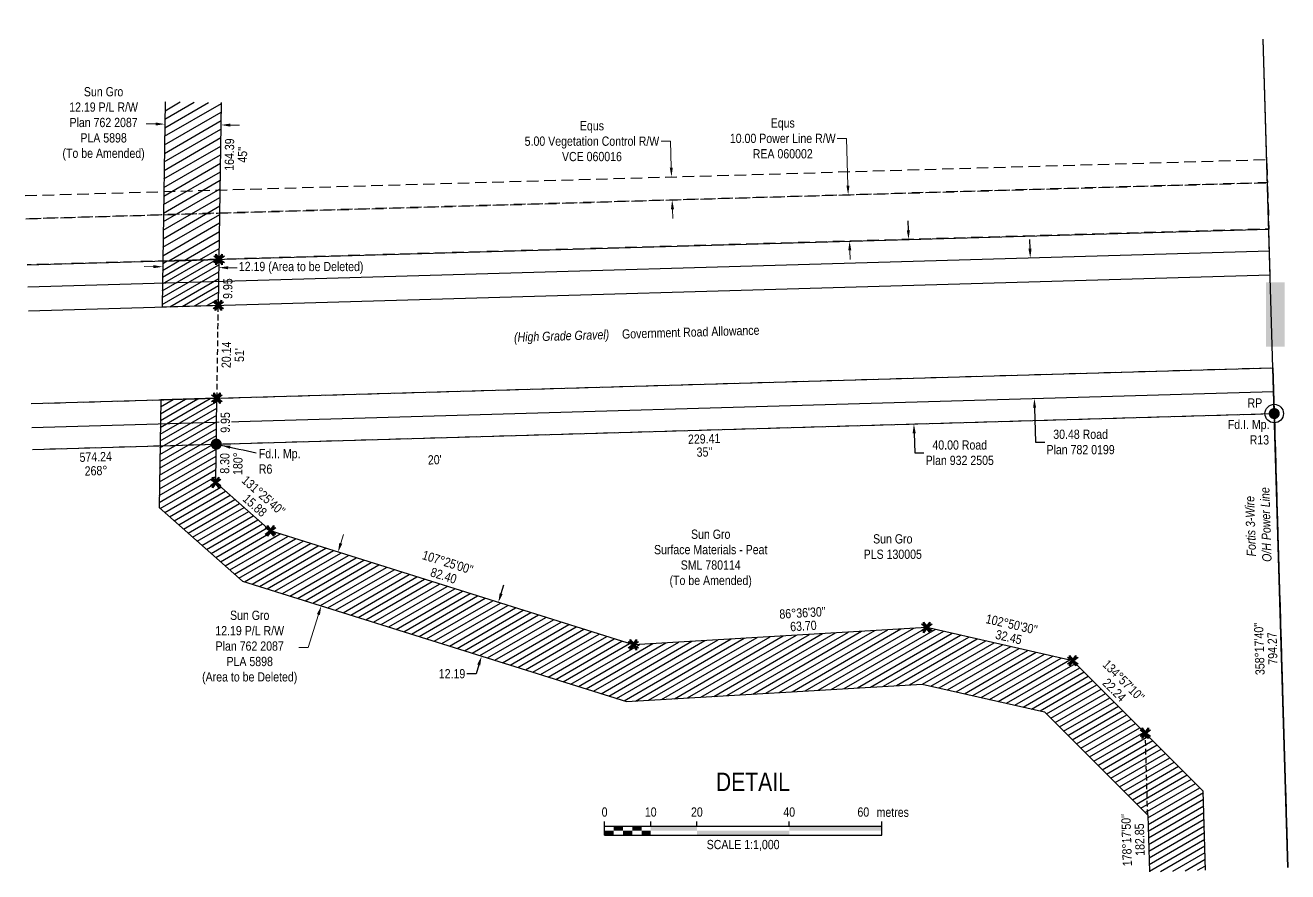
# Model space of a CAD drawing. Extents: x 634497 to 645094, y 5927121 to 5934638.
# Drawn here: x 639014 to 640381, y 5927307 to 5928224 of the extents above; entities that cross this region are included whole.
import ezdxf
from ezdxf.enums import TextEntityAlignment as Align

# ---------------------------------------------------------------- set-up
doc = ezdxf.new("R2010")
doc.units = 0
doc.header["$LTSCALE"] = 5
doc.header["$PDMODE"] = 34
doc.header["$PDSIZE"] = 0.03
for name, pattern in [('foc-ACCESSROAD', [3.75, 2.5, -1.25]), ('foc-FLOWLINE', [3.75, 2.5, -1.25]), ('foc-TIELINE', [1.875, 1.25, -0.625])]:
    doc.linetypes.add(name, pattern=pattern)
doc.layers.get('Defpoints').update_dxf_attribs({"color": 9})
for name, color, linetype in [('35', 37, 'Continuous'), ('AS-POWER', 104, 'foc-POWER'), ('AS-UNDERLAY-H', 141, 'Continuous'), ('C-RW', 13, 'Continuous'), ('C-WS', 13, 'foc-ACCESSROAD'), ('DETAIL-T', 7, 'Continuous'), ('F-EZE', 190, 'foc-FLOWLINE'), ('F-VCE', 190, 'foc-FLOWLINE'), ('L-2', 7, 'Continuous'), ('L-BD', 7, 'Continuous'), ('L-MON', 1, 'Continuous'), ('L-ROAD-T', 7, 'Continuous'), ('L-SEC', 7, 'Continuous'), ('L-TIE', 7, 'foc-TIELINE'), ('L-TITLEDB', 4, 'Continuous'), ('L-TITLEDB-T', 4, 'Continuous'), ('P-PROPOSED-EXISTING-H', 59, 'Continuous'), ('P-TXT', 4, 'Continuous'), ('T-WATER', 160, 'Continuous'), ('T-WATER-H', 133, 'Continuous')]:
    doc.layers.add(name, color=color, linetype=linetype)
for name, color, linetype, lineweight in [('C-AR-T', 13, 'Continuous', 9), ('C-RW-T', 13, 'Continuous', 9), ('C-WS-T', 13, 'Continuous', 9), ('F-EZE-T', 190, 'Continuous', 9), ('F-VCE-T', 190, 'Continuous', 9), ('T-TEXT', 48, 'Continuous', 18)]:
    doc.layers.add(name, color=color, linetype=linetype, lineweight=lineweight)
doc.styles.add('80', font='ARIALN.TTF', dxfattribs={"height": 10})
doc.styles.add('80CG', font='ARIALN.TTF', dxfattribs={"height": 10})
doc.styles.add('80L', font='ARIALN.TTF', dxfattribs={"height": 10})
doc.styles.add('80LS', font='ARIALNI.TTF', dxfattribs={"height": 10})
doc.styles.add('foc-LtypeFont', font='ARIALN.TTF', dxfattribs={"height": 7.35})
doc.linetypes.add('foc-POWER', pattern='A,6,-1,["P",foc-LtypeFont,S=0.2,R=0,X=-0.625,Y=-0.75],-1.24,4', length=12.24)
doc.linetypes.add('foc-POWER-NOLINE', pattern='A,0,-4,["P",foc-LtypeFont,S=0.2,R=0,X=-0.625,Y=-0.75],-8.24', length=12.24)
doc.dimstyles.new('Compass 5 000', dxfattribs={"dimscale": 5, "dimtxt": 9, "dimasz": 2, "dimexe": 0.2, "dimexo": 0.0625, "dimgap": 0.5, "dimtad": 0, "dimtih": 1, "dimtoh": 1, "dimzin": 0, "dimdsep": 46, "dimtxsty": '80CG', "dimcen": 0.1, "dimse1": 1, "dimse2": 1, "dimclrd": 256, "dimclrt": 256, "dimaunit": 1, "dimadec": 4, "dimazin": 0, "dimtfac": 0.06, "dimtofl": 0, "dimtmove": 0, "dimatfit": 1, "dimfxl": 0.2, "dimtolj": 1, "dimtzin": 0, "dimlwd": -1, "dimarcsym": 0})
pattern_1 = [(30, (9212.6085, 3262.744), (-3.173498746, 5.496661066), [])]

# ---------------------------------------------------------------- blocks, each defined once
blk = doc.blocks.new('fdia')
at = {"color": 255, "const_width": 1}
blk.add_lwpolyline([(-0.5, 0, 1), (0.5, 0, 1)], format="xyb", close=True, dxfattribs=at)
blk = doc.blocks.new('Fdiaa')
blk.add_blockref('fdia', (0, 0))
blk = doc.blocks.new('fdib')
at = {"color": 1, "const_width": 1.6}
blk.add_lwpolyline([(-0.4, 0, 1), (0.4, 0, 1)], format="xyb", close=True, dxfattribs=at)
at = {"color": 1}
blk.add_circle((0, 0), 0.8, dxfattribs=at)
blk = doc.blocks.new('Fdibb')
blk.add_blockref('fdib', (0, 0))
blk = doc.blocks.new('fdicc')
for name in ['Fdibb', 'Fdiaa']:
    blk.add_blockref(name, (0, 0))
blk = doc.blocks.new('FDI')
blk.add_blockref('fdicc', (0, 0))
blk = doc.blocks.new('TEMP')
h = blk.add_hatch(color=255)
h.dxf.hatch_style = 1
h.paths.add_polyline_path([(0, 0.25), (-0.67, 1.15), (-0.67, 0.67), (-1.15, 0.67), (-0.25, 0), (-1.15, -0.67), (-0.67, -0.67), (-0.67, -1.15), (0, -0.25), (0.67, -1.15), (0.67, -0.67), (1.15, -0.67), (0.25, 0), (1.15, 0.67), (0.67, 0.67), (0.67, 1.15)])
h.paths.add_polyline_path([(0.57, 0.85), (0.57, 0.57), (0.85, 0.57), (0.08, 0), (0.85, -0.57), (0.57, -0.57), (0.57, -0.85), (0, -0.08), (-0.57, -0.85), (-0.57, -0.57), (-0.85, -0.57), (-0.08, 0), (-0.85, 0.57), (-0.57, 0.57), (-0.57, 0.85), (0, 0.08)], flags=16)
h = blk.add_hatch(color=1)
h.dxf.hatch_style = 1
h.paths.add_polyline_path([(0, 0.08), (-0.57, 0.85), (-0.57, 0.57), (-0.85, 0.57), (-0.08, 0), (-0.85, -0.57), (-0.57, -0.57), (-0.57, -0.85), (0, -0.08), (0.57, -0.85), (0.57, -0.57), (0.85, -0.57), (0.08, 0), (0.85, 0.57), (0.57, 0.57), (0.57, 0.85)])
at = {"color": 1}
for p, q in [((-0.08, 0), (0.08, 0)), ((0, 0.08), (0, -0.08))]:
    blk.add_line(p, q, dxfattribs=at)
at = {"color": 255, "flags": 128}
blk.add_lwpolyline([(-0.25, 0), (-1.15, 0.67), (-0.67, 0.67), (-0.67, 1.15), (0, 0.25), (0.67, 1.15), (0.67, 0.67), (1.15, 0.67), (0.25, 0), (1.15, -0.67), (0.67, -0.67), (0.67, -1.15), (0, -0.25), (-0.67, -1.15), (-0.67, -0.67), (-1.15, -0.67)], close=True, dxfattribs=at)
at = {"color": 1, "flags": 128}
blk.add_lwpolyline([(-0.08, 0), (-0.85, 0.57), (-0.57, 0.57), (-0.57, 0.85), (0, 0.08), (0.57, 0.85), (0.57, 0.57), (0.85, 0.57), (0.08, 0), (0.85, -0.57), (0.57, -0.57), (0.57, -0.85), (0, -0.08), (-0.57, -0.85), (-0.57, -0.57), (-0.85, -0.57)], close=True, dxfattribs=at)
blk = doc.blocks.new('*D605')
at = {"layer": 'Defpoints', "color": 0, "transparency": 16777216}
for p in [(639905.2, 5928040.2), (639962, 5928041.9), (639963.5, 5927991.7)]:
    blk.add_point(p, dxfattribs=at)
at = {"layer": 'F-EZE-T', "transparency": 16777216}
for p, q in [((639903.4, 5928101.3), (639893.4, 5928101.3)), ((639904.9, 5928050.2), (639903.4, 5928101.3)), ((639907, 5927980), (639907.3, 5927970.1))]:
    blk.add_line(p, q, dxfattribs=at)
for points in [[(639906.6, 5928050.3), (639903.3, 5928050.2), (639905.2, 5928040.2)], [(639908.6, 5927980.1), (639905.3, 5927980), (639906.7, 5927990)]]:
    blk.add_solid(points, dxfattribs=at)
at = {"layer": 'F-EZE-T', "transparency": 16777216, "insert": (639834.3, 5928101.3), "char_height": 10, "attachment_point": 5, "style": '80CG'}
blk.add_mtext('\\A1;Equs\\P10.00 Power Line R/W\\PREA 060002', dxfattribs=at)
blk = doc.blocks.new('*D606')
at = {"layer": 'Defpoints', "color": 0, "transparency": 16777216}
for p in [(639713.8, 5928059.7), (639718.8, 5928059.9), (639719.5, 5928034.8)]:
    blk.add_point(p, dxfattribs=at)
at = {"layer": 'F-VCE-T', "transparency": 16777216}
for p, q in [((639712.7, 5928098.3), (639702.7, 5928098.3)), ((639713.5, 5928069.7), (639712.7, 5928098.3)), ((639714.8, 5928024.7), (639715.1, 5928014.7))]:
    blk.add_line(p, q, dxfattribs=at)
for points in [[(639715.2, 5928069.8), (639711.9, 5928069.7), (639713.8, 5928059.7)], [(639716.5, 5928024.7), (639713.2, 5928024.6), (639714.5, 5928034.7)]]:
    blk.add_solid(points, dxfattribs=at)
at = {"layer": 'F-VCE-T', "transparency": 16777216, "insert": (639627.6, 5928098.3), "char_height": 10, "attachment_point": 5, "style": '80CG'}
blk.add_mtext('\\A1;Equs\\P5.00 Vegetation Control R/W\\PVCE 060016', dxfattribs=at)
blk = doc.blocks.new('*D607')
at = {"layer": 'Defpoints', "color": 0, "transparency": 16777216}
for p in [(640016.3, 5927993.2), (639976.4, 5927792), (640022.1, 5927793.4)]:
    blk.add_point(p, dxfattribs=at)
at = {"layer": 'L-TITLEDB-T', "transparency": 16777216}
for p, q in [((639970.4, 5928001.9), (639970.1, 5928011.9)), ((639976.7, 5927782), (639977.3, 5927760.9)), ((639977.3, 5927760.9), (639987.3, 5927760.9))]:
    blk.add_line(p, q, dxfattribs=at)
for points in [[(639972, 5928002), (639968.7, 5928001.9), (639970.6, 5927991.9)], [(639978.4, 5927782.1), (639975, 5927782), (639976.4, 5927792)]]:
    blk.add_solid(points, dxfattribs=at)
at = {"layer": 'L-TITLEDB-T', "transparency": 16777216, "insert": (640026.1, 5927760.9), "char_height": 10, "attachment_point": 5, "style": '80CG'}
blk.add_mtext('\\A1;40.00 Road\\PPlan 932 2505', dxfattribs=at)
blk = doc.blocks.new('*D608')
at = {"layer": 'Defpoints', "color": 0, "transparency": 16777216}
for p in [(640109.5, 5927972.1), (640106.9, 5927819.6), (640113.9, 5927819.8)]:
    blk.add_point(p, dxfattribs=at)
at = {"layer": 'L-TITLEDB-T', "transparency": 16777216}
for p, q in [((640102.2, 5927981.9), (640101.9, 5927991.9)), ((640107.2, 5927809.6), (640108.2, 5927772.5)), ((640108.2, 5927772.5), (640118.2, 5927772.5))]:
    blk.add_line(p, q, dxfattribs=at)
for points in [[(640103.9, 5927982), (640100.5, 5927981.9), (640102.5, 5927971.9)], [(640108.8, 5927809.7), (640105.5, 5927809.6), (640106.9, 5927819.6)]]:
    blk.add_solid(points, dxfattribs=at)
at = {"layer": 'L-TITLEDB-T', "transparency": 16777216, "insert": (640157, 5927772.5), "char_height": 10, "attachment_point": 5, "style": '80CG'}
blk.add_mtext('\\A1;30.48 Road\\PPlan 782 0199', dxfattribs=at)
blk = doc.blocks.new('*U620')
at = {"color": 0}
for p, q in [((-150, 0), (-150, 15)), ((-100, 10), (-100, 15)), ((-50, 10), (-50, 15)), ((50, 10), (50, 15)), ((150.2, 0), (150.2, 15)), ((-150, 10), (150.2, 10)), ((-150, 0), (150.2, 0))]:
    blk.add_line(p, q, dxfattribs=at)
for points in [[(-150, 5), (-140, 5), (-150, 0), (-140, 0)], [(-140, 10), (-130, 10), (-140, 5), (-130, 5)], [(-130, 5), (-120, 5), (-130, 0), (-120, 0)], [(-120, 10), (-110, 10), (-120, 5), (-110, 5)], [(-110, 5), (-100, 5), (-110, 0), (-100, 0)], [(-100, 10), (-50, 10), (-100, 5), (-50, 5)], [(-50, 5), (50, 5), (-50, 0), (50, 0)], [(50, 10), (150.2, 10), (50, 5), (150.2, 5)]]:
    blk.add_solid(points, dxfattribs=at)
at = {"color": 0, "style": '80'}
blk.add_text('metres', height=10, dxfattribs=at).set_placement((162.2, 20), align=Align.CENTER)
at = {"color": 0, "char_height": 10, "style": '80'}
for s, insert, attachment_point in [('0', (-150, 30.2), 2), ('10', (-100, 30.2), 2), ('20', (-50, 30.2), 2), ('40', (50, 30.2), 2), ('60', (136.7, 30.2), 3), ('SCALE 1:1,000', (0.1, -5), 2)]:
    blk.add_mtext(s, dxfattribs=dict(at, insert=insert, attachment_point=attachment_point))
blk = doc.blocks.new('*D629')
at = {"layer": 'Defpoints', "color": 0, "transparency": 16777216}
for p in [(639518.6, 5927601.1), (639500.4, 5927543), (639508, 5927540.6)]:
    blk.add_point(p, dxfattribs=at)
at = {"layer": 'P-TXT', "transparency": 16777216}
for p, q in [((639529.2, 5927608.3), (639532.2, 5927617.8)), ((639505, 5927531.1), (639502, 5927521.5)), ((639502, 5927521.5), (639492, 5927521.5))]:
    blk.add_line(p, q, dxfattribs=at)
for points in [[(639527.6, 5927608.8), (639530.8, 5927607.8), (639526.2, 5927598.8)], [(639503.4, 5927531.6), (639506.6, 5927530.6), (639508, 5927540.6)]]:
    blk.add_solid(points, dxfattribs=at)
at = {"layer": 'P-TXT', "transparency": 16777216, "insert": (639476, 5927521.5), "char_height": 10, "attachment_point": 5, "style": '80CG'}
blk.add_mtext('\\A1;12.19', dxfattribs=at)
blk = doc.blocks.new('*D630')
at = {"layer": 'C-RW-T', "color": 160, "transparency": 16777216}
for p, q in [((639355.5, 5927662.8), (639358.5, 5927672.3)), ((639331.3, 5927585.6), (639320.2, 5927550)), ((639320.2, 5927550), (639310.2, 5927550))]:
    blk.add_line(p, q, dxfattribs=at)
for points in [[(639353.9, 5927663.3), (639357.1, 5927662.3), (639352.5, 5927653.2)], [(639329.7, 5927586.1), (639332.9, 5927585.1), (639334.3, 5927595.1)]]:
    blk.add_solid(points, dxfattribs=at)
at = {"layer": 'Defpoints', "color": 0, "transparency": 16777216}
for p in [(639337.4, 5927658), (639319.1, 5927599.9), (639334.3, 5927595.1)]:
    blk.add_point(p, dxfattribs=at)
at = {"layer": 'C-RW-T', "color": 160, "transparency": 16777216, "insert": (639256.8, 5927550), "char_height": 10, "attachment_point": 5, "style": '80CG'}
blk.add_mtext('\\A1;{\\C160;Sun Gro\\P12.19 P/L R/W\\PPlan 762 2087\\PPLA 5898\\P(Area to be Deleted)}', dxfattribs=at)
blk = doc.blocks.new('*D631')
at = {"layer": 'C-RW-T', "transparency": 16777216}
for p, q in [((639154.8, 5928117), (639144.8, 5928117.1)), ((639235.8, 5928115.8), (639245.8, 5928115.6))]:
    blk.add_line(p, q, dxfattribs=at)
for points in [[(639154.9, 5928118.6), (639154.8, 5928115.3), (639164.8, 5928116.8)], [(639235.8, 5928117.4), (639235.7, 5928114.1), (639225.8, 5928115.9)]]:
    blk.add_solid(points, dxfattribs=at)
at = {"layer": 'Defpoints', "color": 0, "transparency": 16777216}
for p in [(639164.8, 5928116.8), (639165, 5928124.6), (639225.9, 5928123.7)]:
    blk.add_point(p, dxfattribs=at)
at = {"layer": 'C-RW-T', "transparency": 16777216, "insert": (639098.5, 5928117.1), "char_height": 10, "attachment_point": 5, "style": '80CG'}
blk.add_mtext('\\A1;Sun Gro\\P12.19 P/L R/W\\PPlan 762 2087\\PPLA 5898\\P(To be Amended)', dxfattribs=at)
blk = doc.blocks.new('*D632')
at = {"layer": 'C-RW-T', "color": 160, "transparency": 16777216}
for p, q in [((639152.5, 5927962.4), (639142.5, 5927962.6)), ((639233.4, 5927961.2), (639243.4, 5927961.1))]:
    blk.add_line(p, q, dxfattribs=at)
for points in [[(639152.5, 5927964.1), (639152.5, 5927960.8), (639162.5, 5927962.3)], [(639233.5, 5927962.9), (639233.4, 5927959.6), (639223.4, 5927961.4)]]:
    blk.add_solid(points, dxfattribs=at)
at = {"layer": 'Defpoints', "color": 0, "transparency": 16777216}
for p in [(639162.5, 5927962.3), (639162.5, 5927958.8), (639223.4, 5927957.8)]:
    blk.add_point(p, dxfattribs=at)
at = {"layer": 'C-RW-T', "color": 160, "transparency": 16777216, "insert": (639312.5, 5927961.1), "char_height": 10, "attachment_point": 5, "style": '80CG'}
blk.add_mtext('\\A1;{\\C160;12.19 (Area to be Deleted)}', dxfattribs=at)
blk = doc.blocks.new('*U652')
at = {"layer": '35', "color": 3}
blk.add_circle((0, 0), 10, dxfattribs=at)
at = {"layer": '35', "color": 3, "style": '80'}
blk.add_attdef('RP_001', (-28.9, 6.4), '', height=10, dxfattribs=at)

msp = doc.modelspace()

# ---------------------------------------------------------------- hatches: boundary and pattern name
at = {"layer": 'AS-UNDERLAY-H'}
h = msp.add_hatch(color=256, dxfattribs=at)
h.dxf.hatch_style = 1
h.paths.add_polyline_path([(640357.929, 5927945.631), (640378.233, 5927945.631), (640378.233, 5927875.656), (640357.929, 5927875.656)])
at = {"layer": 'P-PROPOSED-EXISTING-H', "transparency": 33554687}
h = msp.add_hatch(dxfattribs=at)
h.set_pattern_fill('ANSI31', color=256, scale=2.499304, angle=345)
h.set_pattern_definition([(30, (9212.6085, 3262.744), (-3.967645418, 6.87216345), [])])
h.paths.add_polyline_path([(639226.131, 5928140.102), (639165.205, 5928141.019), (639162.609, 5927968.537), (639223.576, 5927970.3)])
at = {"layer": 'T-WATER-H'}
h = msp.add_hatch(dxfattribs=at)
h.set_pattern_fill('ANSI31', color=256, scale=1.999054, angle=345)
h.set_pattern_definition(pattern_1)
h.paths.add_polyline_path([(639162.609, 5927968.537), (639161.861, 5927918.808), (639222.828, 5927920.572), (639223.576, 5927970.3)])
h = msp.add_hatch(dxfattribs=at)
h.set_pattern_fill('ANSI31', color=256, scale=1.999054, angle=345)
h.set_pattern_definition(pattern_1)
h.paths.add_polyline_path([(640289.96, 5927394.407), (640148.461, 5927535.671), (639990.313, 5927571.721), (639672.46, 5927552.882), (639279.457, 5927676.164), (639219.94, 5927728.687), (639221.313, 5927819.913), (639160.346, 5927818.15), (639158.592, 5927701.558), (639248.855, 5927621.903), (639664.897, 5927491.394), (639985.244, 5927510.381), (640117.821, 5927480.159), (640229.773, 5927368.393), (640231.596, 5927307.078), (640292.502, 5927308.892)])

# ---------------------------------------------------------------- linework, layer by layer
at = {"layer": 'AS-POWER', "linetype": 'foc-POWER-NOLINE', "flags": 128}
msp.add_lwpolyline([(640381.443, 5927311.541), (640366.795, 5927803.335), (640354.969, 5928208.793)], dxfattribs=at)
at = {"layer": 'C-RW', "flags": 128}
msp.add_lwpolyline([(639165.205, 5928141.019), (639162.609, 5927968.537), (639223.576, 5927970.3), (639226.131, 5928140.102)], dxfattribs=at)
at = {"layer": 'C-WS', "flags": 128}
for points in [[(639020.104, 5927814.094), (640365.315, 5927852.998), (640366.086, 5927827.118), (640366.795, 5927803.335), (640381.443, 5927311.541)], [(639021.53, 5927764.488), (639173.527, 5927768.858), (639236.206, 5927770.671), (640366.795, 5927803.335), (640381.443, 5927311.541)]]:
    msp.add_lwpolyline(points, dxfattribs=at)
at = {"layer": 'F-EZE', "flags": 128}
msp.add_lwpolyline([(639014.349, 5928014.283), (639161.078, 5928018.544), (639222.056, 5928020.319), (640359.471, 5928053.445), (640361.014, 5928003.196), (639015.786, 5927964.291)], dxfattribs=at)
at = {"layer": 'F-VCE', "flags": 128}
msp.add_lwpolyline([(639013.628, 5928039.359), (640358.703, 5928078.45), (640359.471, 5928053.445), (639222.056, 5928020.319), (639161.078, 5928018.544), (639014.349, 5928014.283)], dxfattribs=at)
at = {"layer": 'L-SEC'}
for p, q in [((640362.392, 5927953.529), (640354.969, 5928208.793)), ((639017.214, 5927914.625), (640362.392, 5927953.529)), ((639020.104, 5927814.094), (640365.315, 5927852.998)), ((640365.315, 5927852.999), (640381.443, 5927311.541))]:
    msp.add_line(p, q, dxfattribs=at)
at = {"layer": 'L-TIE'}
for p, q in [((639221.313, 5927819.913), (639222.828, 5927920.572)), ((640229.773, 5927368.393), (640227.135, 5927457.128))]:
    msp.add_line(p, q, dxfattribs=at)
at = {"layer": 'L-TITLEDB'}
for p, q in [((639015.786, 5927964.291), (640361.014, 5928003.196)), ((639016.47, 5927940.507), (640361.702, 5927979.412)), ((639020.848, 5927788.212), (640366.086, 5927827.118)), ((639021.601, 5927764.431), (640366.795, 5927803.335))]:
    msp.add_line(p, q, dxfattribs=at)

# ---------------------------------------------------------------- block references
msp.add_blockref('*U652', (640366.795, 5927803.335)).add_auto_attribs({'RP_001': 'RP'})
at = {"layer": 'L-2', "xscale": 1.000001060558437, "yscale": 1.000001060558437, "zscale": 1.000001060558437}
msp.add_blockref('*U620', (639791.287, 5927346.532), dxfattribs=at)
at = {"layer": 'L-MON', "xscale": 4.998608400000002, "yscale": 4.998608400000002}
for name, p, zscale in [('TEMP', (639223.576, 5927970.3), 4.998608400000002), ('TEMP', (639221.313, 5927819.913), 24.99304200000001), ('FDI', (640366.795, 5927803.335), 25.00000000000003), ('FDI', (639220.565, 5927770.185), 4.998608400000002), ('TEMP', (639219.94, 5927728.687), 24.99304200000001), ('TEMP', (639279.457, 5927676.164), 24.99304200000001), ('TEMP', (639990.313, 5927571.721), 24.99304200000001), ('TEMP', (639672.46, 5927552.882), 24.99304200000001), ('TEMP', (640148.461, 5927535.671), 24.99304200000001), ('TEMP', (640227.135, 5927457.128), 24.99304200000001)]:
    msp.add_blockref(name, p, dxfattribs=dict(at, zscale=zscale))

# ---------------------------------------------------------------- texts
at = {"layer": 'AS-POWER', "insert": (640337.37, 5927638.809), "char_height": 9.99669, "attachment_point": 1, "rotation": 91.706111, "style": '80L'}
msp.add_mtext_dynamic_manual_height_columns('\\pi9.5837;{\\fArial Narrow|b0|i1|c0|p34;Fortis 3-Wire\\P\\pi0.064331; O/H Power Line}', width=83.85946, gutter_width=50.013, heights=[0], dxfattribs=at)
at = {"layer": 'DETAIL-T', "color": 3, "insert": (639801.946, 5927404.48), "char_height": 20, "width": 79.54524, "attachment_point": 5, "style": '80CG'}
msp.add_mtext('DETAIL', dxfattribs=at)
at = {"layer": 'L-BD', "style": '80L'}
for s, height, rotation, p in [('164.39', 9.9972, 89.1379, (639234.783, 5928083.826)), ("45''", 9.9972, 89.1379, (639249.027, 5928083.611)), ('20.14', 9.9972, 89.1379, (639231.518, 5927866.904)), ("51'", 9.9972, 89.1379, (639245.763, 5927866.69)), ('229.41', 9.9972, 1.6566, (639749.168, 5927775.971)), ('574.24', 9.9972, 1.6566, (639089.93, 5927756.453)), ('8.30', 9.9972, 89.1379, (639229.75, 5927749.36)), ('180°', 9.9972, 89.1379, (639243.994, 5927749.146)), ("20'", 9.9972, 1.6566, (639457.294, 5927753.278)), ("35''", 9.9972, 1.6566, (639749.58, 5927761.731)), ('268°', 9.9972, 1.6566, (639090.364, 5927741.464)), ("131°25'40''", 9.99722, 318.5726, (639271.839, 5927714.554)), ('15.88', 9.9972, 318.5726, (639262.413, 5927703.873)), ("107°25'00''", 9.99722, 342.5837, (639471.397, 5927642.148)), ('82.40', 9.9972, 342.5837, (639466.908, 5927627.84)), ("86°36'30''", 9.9972, 3.392, (639855.829, 5927587.535)), ('63.70', 9.9972, 3.392, (639856.672, 5927573.314)), ("102°50'30''", 9.99722, 347.1587, (640082.336, 5927575.097)), ('32.45', 9.9972, 347.1587, (640079.169, 5927561.207)), ("358°17'40''", 9.99722, 91.7061, (640350.632, 5927548.468)), ('794.27', 9.9972, 91.7061, (640364.872, 5927548.892)), ("134°57'10''", 9.99722, 315.0476, (640203.684, 5927514.091)), ('22.24', 9.9972, 315.0476, (640193.619, 5927504.009)), ("178°17'50''", 9.99722, 91.7031, (640206.821, 5927341.448)), ('182.85', 9.9972, 91.7031, (640221.06, 5927341.872))]:
    msp.add_text(s, height=height, rotation=rotation, dxfattribs=at).set_placement(p, align=Align.MIDDLE)
at = {"layer": 'L-MON', "char_height": 10, "attachment_point": 1, "style": '80L'}
for s, width, insert in [('\\pi1.0385;Fd.I. Mp.\\P\\pi24.722;R13', 44.30585, (640315.466, 5927796.528)), ('Fd.I. Mp.\\PR6', 61.41597, (639266.696, 5927764.924))]:
    msp.add_mtext_dynamic_manual_height_columns(s, width=width, gutter_width=50, heights=[0], dxfattribs=dict(at, insert=insert))
at = {"layer": 'L-ROAD-T', "style": '80L'}
msp.add_text('Government Road Allowance', height=9.99722, rotation=1.656584, dxfattribs=at).set_placement((639734.607, 5927891.554), align=Align.MIDDLE_CENTER)
at = {"layer": 'T-TEXT', "style": '80LS'}
msp.add_text('(High Grade Gravel)', height=9.99722, rotation=1.656584, dxfattribs=at).set_placement((639594.705, 5927887.508), align=Align.MIDDLE_CENTER)

# ---------------------------------------------------------------- dimensions: what is measured, and where the dimension line sits
at = {"layer": 'C-RW-T', "color": 5}
dim = msp.add_aligned_dim(p1=(639225.884, 5928123.694), p2=(639164.958, 5928124.611), distance=7.781, text='Sun Gro\\P12.19 P/L R/W\\PPlan 762 2087\\PPLA 5898\\P(To be Amended)', dimstyle='Compass 5 000', dxfattribs=at)
dim.commit()
dim.dimension.update_dxf_attribs({"geometry": '*D631', "text_midpoint": (639098.462, 5928117.132)})
dim = msp.add_linear_dim(base=(639334.306, 5927595.098), p1=(639337.372, 5927657.997), p2=(639319.134, 5927599.857), angle=252.583682, text='{\\C160;Sun Gro\\P12.19 P/L R/W\\PPlan 762 2087\\PPLA 5898\\P(Area to be Deleted)}', dimstyle='Compass 5 000', override={"dimclrd": 160, "dimclrt": 160}, dxfattribs=at)
dim.commit()
dim.dimension.update_dxf_attribs({"geometry": '*D630', "text_midpoint": (639256.765, 5927549.977), "dimtype": 161})
at = {"layer": 'F-EZE-T'}
dim = msp.add_linear_dim(base=(639905.213, 5928040.215), p1=(639963.46, 5927991.698), p2=(639961.999, 5928041.869), angle=91.668202, text='Equs\\P10.00 Power Line R/W\\PREA 060002', dimstyle='Compass 5 000', dxfattribs=at)
dim.commit()
dim.dimension.update_dxf_attribs({"geometry": '*D605', "text_midpoint": (639834.293, 5928101.301), "dimtype": 161})
at = {"layer": 'F-VCE-T'}
dim = msp.add_linear_dim(base=(639713.815, 5928059.708), p1=(639719.509, 5928034.807), p2=(639718.781, 5928059.852), angle=91.664677, text='Equs\\P5.00 Vegetation Control R/W\\PVCE 060016', dimstyle='Compass 5 000', dxfattribs=at)
dim.commit()
dim.dimension.update_dxf_attribs({"geometry": '*D606', "text_midpoint": (639627.561, 5928098.296), "dimtype": 161})
at = {"layer": 'L-TITLEDB-T'}
for base, p1, p2, text, picture, middle in [((639976.424, 5927792.045), (640016.328, 5927993.227), (640022.108, 5927793.366), '40.00 Road\\PPlan 932 2505', '*D607', (640026.094, 5927760.875)), ((640106.883, 5927819.622), (640109.533, 5927972.119), (640113.938, 5927819.826), '30.48 Road\\PPlan 782 0199', '*D608', (640156.993, 5927772.523))]:
    dim = msp.add_linear_dim(base=base, p1=p1, p2=p2, angle=271.656584, text=text, dimstyle='Compass 5 000', dxfattribs=at)
    dim.commit()
    dim.dimension.update_dxf_attribs({"geometry": picture, "text_midpoint": middle, "dimtype": 161})
at = {"layer": 'P-TXT', "color": 5}
dim = msp.add_linear_dim(base=(639507.968, 5927540.622), p1=(639518.647, 5927601.132), p2=(639500.409, 5927542.993), angle=252.583682, text='12.19', dimstyle='Compass 5 000', dxfattribs=at)
dim.commit()
dim.dimension.update_dxf_attribs({"geometry": '*D629', "text_midpoint": (639476.019, 5927521.538), "dimtype": 161})

# ---------------------------------------------------------------- leaders
at = {"layer": 'L-MON', "path_type": 1}
msp.add_leader([(639225.95, 5927768.928), (639263.948, 5927760.831)], dimstyle='Compass 5 000', override={"dimgap": 0.5, "dimtad": 0}, dxfattribs=at)

# ---------------------------------------------------------------- next in the draw order: texts
at = {"layer": 'C-AR-T', "insert": (639756.25, 5927646.134), "char_height": 9.99998, "attachment_point": 5, "style": '80CG', "bg_fill": 2}
msp.add_mtext('Sun Gro\\PSurface Materials - Peat\\PSML 780114\\P(To be Amended)', dxfattribs=at)
at = {"layer": 'C-WS-T', "insert": (639953.522, 5927672.631), "char_height": 10.0028, "attachment_point": 2, "style": '80L', "bg_fill": 3, "box_fill_scale": 1.15, "bg_fill_color": 256, "bg_fill_true_color": 256, "bg_fill_transparency": 0}
msp.add_mtext_dynamic_manual_height_columns('Sun Gro\\PPLS 130005', width=132.4446, gutter_width=50, heights=[0], dxfattribs=at)
at = {"layer": 'L-BD', "char_height": 9.9972, "width": 10.54287, "attachment_point": 5, "rotation": 89.1379, "style": '80L', "bg_fill": 3, "box_fill_scale": 1.15, "bg_fill_color": 256, "bg_fill_true_color": 256, "bg_fill_transparency": 0}
for insert in [(639233.098, 5927938.663), (639230.416, 5927793.658)]:
    msp.add_mtext('9.95', dxfattribs=dict(at, insert=insert))

# ---------------------------------------------------------------- next in the draw order: linework, layer by layer
at = {"layer": 'T-WATER', "flags": 128}
msp.add_lwpolyline([(639162.609, 5927968.537), (639161.861, 5927918.808), (639222.828, 5927920.572), (639223.576, 5927970.3)], close=True, dxfattribs=at)
msp.add_lwpolyline([(640292.502, 5927308.892), (640289.96, 5927394.407), (640148.461, 5927535.671), (639990.313, 5927571.721), (639672.46, 5927552.882), (639279.457, 5927676.164), (639219.94, 5927728.687), (639221.313, 5927819.913), (639160.346, 5927818.15), (639158.592, 5927701.558), (639248.855, 5927621.903), (639664.897, 5927491.394), (639985.244, 5927510.381), (640117.821, 5927480.159), (640229.773, 5927368.393), (640231.596, 5927307.078)], dxfattribs=at)

# ---------------------------------------------------------------- next in the draw order: block references
at = {"layer": 'L-MON', "xscale": 4.998608400000002, "yscale": 4.998608400000002, "zscale": 4.998608400000002}
msp.add_blockref('TEMP', (639222.828, 5927920.572), dxfattribs=at)

# ---------------------------------------------------------------- next in the draw order: dimensions: what is measured, and where the dimension line sits
at = {"layer": 'C-RW-T', "color": 5}
dim = msp.add_linear_dim(base=(639162.516, 5927962.294), p1=(639223.389, 5927957.846), p2=(639162.462, 5927958.763), angle=179.137882, text='{\\C160;12.19 (Area to be Deleted)}', dimstyle='Compass 5 000', override={"dimclrd": 160, "dimclrt": 160}, dxfattribs=at)
dim.commit()
dim.dimension.update_dxf_attribs({"geometry": '*D632', "text_midpoint": (639312.484, 5927961.076), "dimtype": 161})

doc.saveas('drawing.dxf')
